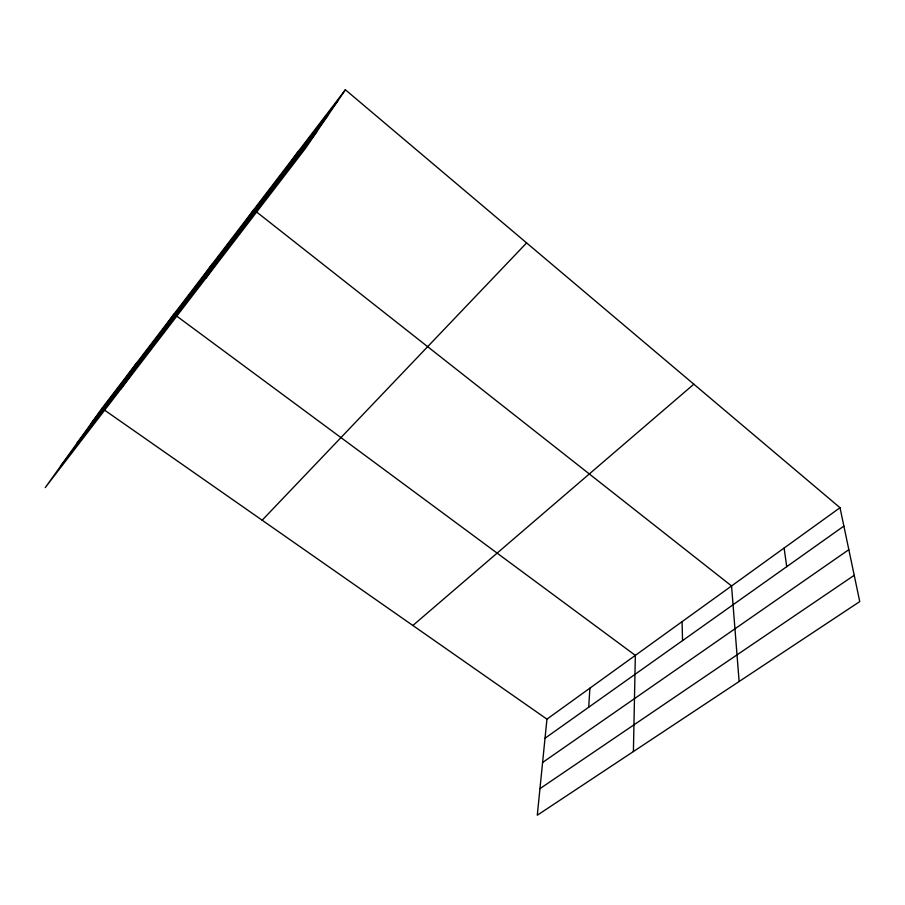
<?xml version="1.0" encoding="UTF-8"?>
<svg xmlns="http://www.w3.org/2000/svg" width="905" height="905" viewBox="0 0 905 905"><rect width="100%" height="100%" fill="white"/><g stroke="black" fill="none" stroke-linecap="round" stroke-linejoin="round"><path stroke-width="1.36" d="M633.398 751.546L635.344 655.367L173.975 314.08L120.965 388.912M588.702 707.224L589.902 688.162M840.01 507.716L546.948 719.147L537.287 815.224L859.75 601.587L840.01 507.716L345.382 89.776L101.96 408.313L45.25 487.614L305.46 148.397L345.382 89.776M289.362 164.28L297.903 151.904M206.046 277.993L253.728 209.722L731.557 585.954L739.125 681.499M202.652 277.654L212.517 263.649M126.01 377.871L136.802 362.724M90.817 423.902L337.689 101.077M76.552 443.846L327.723 115.704M61.076 465.487L316.795 131.757M262.156 520.217L526.608 242.913M412.861 625.479L693.83 384.206M545.036 738.22L843.867 526.099M542.593 762.496L848.833 549.674M539.957 788.651L854.218 575.309M101.96 408.313L546.948 719.147M784.115 548.045L786.717 566.666M682.065 621.667L682.551 640.604"/></g></svg>
